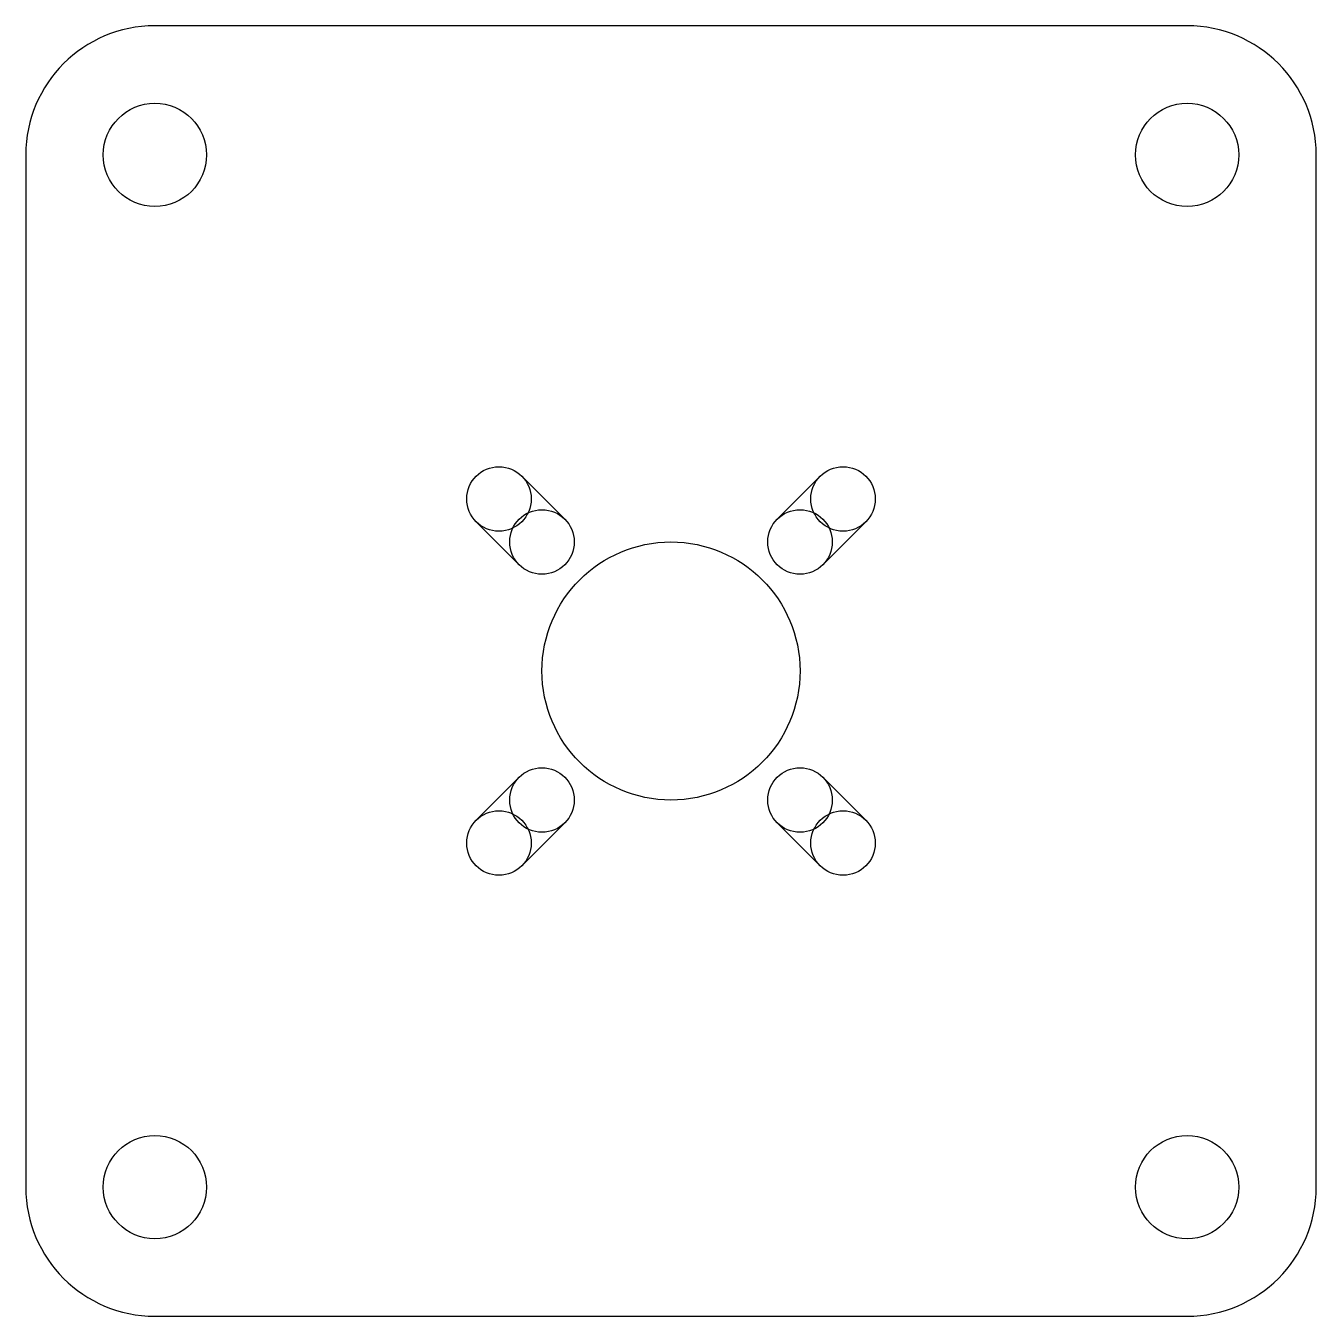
# Model space of a CAD drawing. Extents: x 0 to 60, y 0 to 60.
import ezdxf

# ---------------------------------------------------------------- set-up
doc = ezdxf.new("R2010")
doc.units = 0

msp = doc.modelspace()

# ---------------------------------------------------------------- linework, layer by layer
for p, q in [((54, 60), (6, 60)), ((0, 54), (0, 6)), ((60, 6), (60, 54)), ((25.061, 37.061), (23.061, 39.061)), ((34.939, 37.061), (36.939, 39.061)), ((22.939, 34.939), (20.939, 36.939)), ((37.061, 34.939), (39.061, 36.939)), ((22.939, 25.061), (20.939, 23.061)), ((37.061, 25.061), (39.061, 23.061)), ((25.061, 22.939), (23.061, 20.939)), ((34.939, 22.939), (36.939, 20.939)), ((6, 0), (54, 0))]:
    msp.add_line(p, q)
for centre, radius in [((6, 54), 2.4), ((54, 54), 2.4), ((22, 38), 1.5), ((38, 38), 1.5), ((24, 36), 1.5), ((36, 36), 1.5), ((30, 30), 6), ((24, 24), 1.5), ((36, 24), 1.5), ((22, 22), 1.5), ((38, 22), 1.5), ((6, 6), 2.4), ((54, 6), 2.4)]:
    msp.add_circle(centre, radius)
for centre, start, end in [((6, 54), 90, 180), ((54, 54), 0, 90), ((6, 6), 180, 270), ((54, 6), 270, 360)]:
    msp.add_arc(centre, 6, start, end)

doc.saveas('drawing.dxf')
